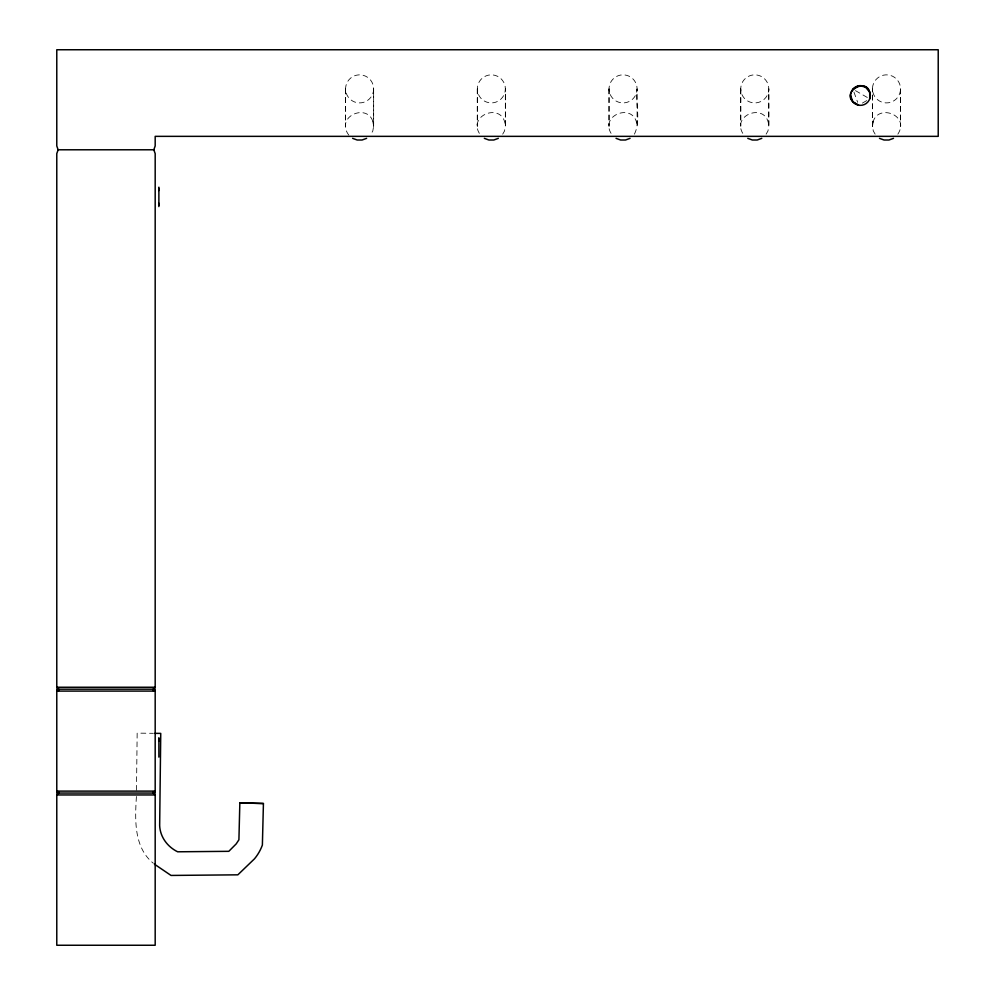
<?xml version="1.0" encoding="UTF-8"?>
<svg xmlns="http://www.w3.org/2000/svg" width="995" height="995" viewBox="0 0 995 995"><rect width="100%" height="100%" fill="white"/><g stroke="black" fill="none" stroke-linecap="round" stroke-linejoin="round"><path stroke-width="0.75" stroke-dasharray="4.97 3.73" d="M348.872 135.208C333.723 114.972 372.242 100.955 373.647 126.191L373.647 88.878A14.029 14.029 0 0 0 352.603 76.727A14.029 14.029 0 0 0 352.603 101.03A14.029 14.029 0 0 0 373.647 88.878L373.647 126.191L372.802 130.992L370.973 134.163M897.851 134.163C911.209 113.853 873.473 101.876 872.466 126.191L872.466 88.878L872.466 126.191L873.311 130.992L875.749 135.208M136.415 796.497C135.022 819.171 133.566 847.317 153.354 863.274M136.489 790.316L137.161 733.128L153.379 733.315M872.466 126.191L873.311 121.402M502.699 134.163L504.515 130.992L505.36 126.191L505.36 88.878A14.029 14.029 0 0 0 484.329 76.727A14.029 14.029 0 0 0 484.329 101.03A14.029 14.029 0 0 0 505.36 88.878L505.36 126.191C503.967 100.955 465.449 114.972 480.597 135.208M634.412 134.163C641.153 120.432 635.345 103.716 637.086 88.878A14.029 14.029 0 0 0 616.042 76.727A14.029 14.029 0 0 0 616.042 101.03A14.029 14.029 0 0 0 637.086 88.878L637.086 126.191C635.681 100.955 597.162 114.972 612.311 135.208M766.125 134.163L767.953 130.992L768.799 126.191L768.799 88.878A14.029 14.029 0 0 0 747.755 76.727A14.029 14.029 0 0 0 747.755 101.03A14.029 14.029 0 0 0 768.799 88.878L768.799 126.191C767.394 100.955 728.875 114.972 744.024 135.208M862.391 103.094L867.279 100.284M855.464 90.644L868.424 98.119M853.946 92.062L857.665 102.298M372.802 121.402L373.647 126.191M345.588 88.878L345.588 126.191L345.588 88.878M477.314 88.878L477.314 126.191L477.314 88.878M609.027 88.878L609.027 126.191L609.027 88.878M740.753 88.878L740.753 126.191L740.74 88.878M900.525 88.878L900.525 126.191L900.525 88.878A14.029 14.029 0 0 0 879.48 76.727A14.029 14.029 0 0 0 879.48 101.03A14.029 14.029 0 0 0 900.525 88.878"/><path stroke-width="1.49" d="M58.804 791.597L58.804 793.04L56.777 794.955L56.777 945.25L155.183 945.25L155.183 794.955L153.143 791.597L153.143 793.04L155.183 794.955L56.777 794.955L58.804 791.597L56.777 793.04L56.777 689.174M158.877 741.051L158.877 738.85M158.877 205.43L158.877 203.229M158.877 190.53L158.877 188.329M154.461 864.195L171.028 875.438L237.855 874.829L254.521 858.784A45.72 45.72 0 0 0 262.382 845.053L263.426 803.512L239.845 802.915L238.912 839.78L236.213 843.872L228.813 851.322L177.657 851.795C167.533 846.857 160.17 837.056 159.66 825.639L160.742 733.402L154.847 733.34M850.563 95.495L852.877 101.838L858.722 105.221C833.213 94.488 873.187 71.416 869.717 98.866L869.717 92.112L865.376 86.938L862.715 86.478M153.815 689.498L155.183 687.246L155.183 153.628L153.815 149.785L155.183 145.942L155.183 136.352L938.223 136.352L938.223 49.75L56.777 49.75L56.777 145.942L58.133 149.785L56.777 153.628L56.777 687.246L58.133 689.498M852.877 89.152L858.722 85.769M366.633 138.342L362.056 140.009L357.18 140.009L352.603 138.342M498.346 138.342L493.769 140.009L488.906 140.009L484.329 138.342M630.071 138.342L625.494 140.009L620.619 140.009L616.042 138.342M761.784 138.342L757.207 140.009L752.344 140.009L747.755 138.342M893.51 138.342L888.933 140.009L884.057 140.009L879.48 138.342M58.133 149.785L153.815 149.785M239.845 802.915L263.426 803.512M153.143 791.597L155.183 793.04L155.183 689.174M158.877 187.159L158.877 206.599M158.877 737.668L158.877 757.12M153.143 690.617L153.143 689.174L155.183 687.246L56.777 687.246L58.804 689.174L153.143 689.174L155.183 691.09L56.777 691.09L58.804 689.174L58.804 690.617M155.183 791.112L153.143 793.04L58.804 793.04L56.777 791.112L155.183 791.112M855.501 104.04A9.875 9.875 0 0 0 870.314 95.495A9.875 9.875 0 0 0 855.501 86.938A9.875 9.875 0 0 0 855.501 104.04"/></g></svg>
